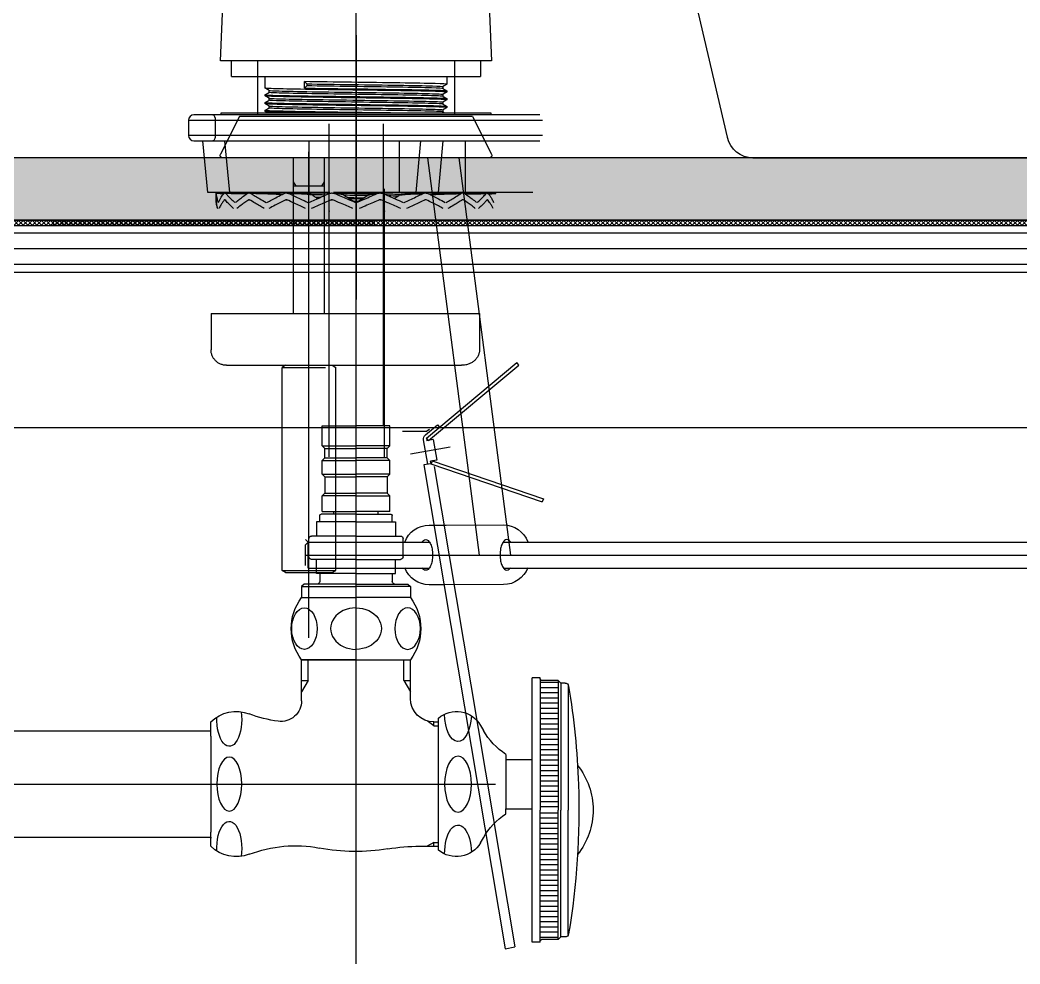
# Model space of a CAD drawing. Header units: millimetres. Extents: x -223175 to 287756, y -120611 to 352956.
# Drawn here: x 278807.2 to 279000.1, y 80759.1 to 80941.2 of the extents above; entities that cross this region are included whole.
import ezdxf

# ---------------------------------------------------------------- set-up
doc = ezdxf.new("R2010")
doc.units = ezdxf.units.MM
doc.header["$LTSCALE"] = 50
for name, color, linetype in [('back', 8, 'Continuous'), ('DE-1', 1, 'Continuous'), ('DE-253', 253, 'Continuous'), ('DE-3', 3, 'Continuous'), ('DE-6', 6, 'Continuous'), ('F-BATH', 6, 'Continuous'), ('I-DIM', 255, 'Continuous'), ('I-F-BATH', 6, 'Continuous')]:
    doc.layers.add(name, color=color, linetype=linetype)

# ---------------------------------------------------------------- blocks, each defined once
blk = doc.blocks.new('CL-827-ele-02')
at = {"layer": 'F-BATH', "color": 252}
for p, q in [((-100, 199.52), (-100, 236.94)), ((-100, 25.29), (-100, 200.4)), ((-90.28, 104.18), (-352.05, 104.18)), ((78.66, 60), (-126.88, 60))]:
    blk.add_line(p, q, dxfattribs=at)
blk.add_open_spline([(-100, 204.52), (-100, 158.52), (-100, 153.52)], degree=1, knots=[0, 0, 0.901961, 1, 1], dxfattribs=at)
at = {"layer": 'I-F-BATH'}
for p, q in [((-171.67, 184.79), (-142.6, 309.79)), ((-123.49, 261.18), (-126.13, 199.52)), ((-73.87, 199.52), (-76.51, 261.18)), ((-126.13, 199.52), (-100, 199.52)), ((-124, 199.52), (-124, 196.52)), ((-124, 199.52), (-76, 199.52)), ((-119, 199.52), (-119, 189.12)), ((-81, 199.52), (-81, 189.12)), ((-76, 196.52), (-76, 199.52)), ((-100, 196.52), (-124, 196.52)), ((-76, 196.52), (-100, 196.52)), ((-176.57, 180.8), (-327.5, 180.8))]:
    blk.add_line(p, q, dxfattribs=at)
at = {"layer": 'I-F-BATH', "color": 252}
for p, q in [((-100, 199.52), (-73.87, 199.52)), ((-117.5, 196.52), (-117.5, 195.02)), ((-90.51, 195.11), (-90.51, 194.72)), ((-90.08, 194.29), (-90.08, 195.54)), ((-82.5, 194.27), (-82.5, 196.52)), ((-117.5, 193.77), (-117.5, 193.52)), ((-116.75, 194.59), (-116.75, 194.2)), ((-116.75, 193.09), (-116.75, 192.7)), ((-83.25, 193.45), (-83.25, 193.84)), ((-82.5, 192.77), (-82.5, 193.02)), ((-117.5, 192.27), (-117.5, 192.02)), ((-116.75, 191.59), (-116.75, 191.2)), ((-83.25, 191.95), (-83.25, 192.34)), ((-82.5, 191.27), (-82.5, 191.52)), ((-135.48, 189.12), (-72.38, 189.12)), ((-126, 189.52), (-126, 189.12)), ((-100, 189.52), (-126, 189.52)), ((-117.5, 190.77), (-117.5, 190.52)), ((-116.75, 190.09), (-116.75, 189.7)), ((-74, 189.52), (-100, 189.52)), ((-83.25, 190.45), (-83.25, 190.84)), ((-82.5, 189.77), (-82.5, 190.02)), ((-74, 189.12), (-74, 189.52)), ((-72.38, 189.12), (-68.7, 189.12)), ((-72.85, 188.12), (-135.95, 188.12)), ((-122.5, 188.8), (-126.14, 181.53)), ((-122.5, 188.8), (-77.5, 188.8)), ((-105.25, 187.39), (-105.25, 129.1)), ((-94.75, 187.39), (-94.75, 129.1)), ((-77.5, 188.8), (-73.86, 181.53)), ((-72.85, 188.12), (-72.85, 185.12)), ((-67.7, 188.12), (-72.85, 188.12)), ((-67.7, 188.12), (-67.7, 185.12)), ((-135.95, 185.12), (-72.85, 185.12)), ((-72.38, 184.12), (-135.48, 184.12)), ((-121.1, 174.12), (-121.1, 184.12)), ((-115.93, 174.12), (-116.82, 184.12)), ((-111.6, 174.12), (-112.48, 184.12)), ((-108.39, 174.12), (-108.39, 184.12)), ((-90.95, 174.12), (-90.95, 184.12)), ((-75.63, 174.12), (-74.7, 184.12)), ((-72.85, 185.12), (-67.7, 185.12)), ((-68.7, 184.12), (-72.38, 184.12)), ((-71.39, 174.12), (-70.46, 184.12)), ((-90.93, 88.19), (-90.93, 181.96)), ((-119.83, 180.8), (-129.78, 104.18)), ((-113.78, 180.8), (-123.73, 104.18)), ((-93.93, 168.43), (-93.93, 180.8)), ((-93.93, 150.8), (-93.93, 180.8)), ((-87.93, 168.43), (-87.93, 180.8)), ((-87.93, 150.8), (-87.93, 180.8)), ((-93.43, 175.37), (-93.93, 176.23)), ((-88.43, 175.37), (-87.93, 176.23)), ((-134.14, 174.12), (-121.1, 174.12)), ((-121.1, 174.12), (-115.93, 174.12)), ((-117.5, 174.12), (-117.5, 174.02)), ((-115.93, 174.12), (-111.6, 174.12)), ((-111.6, 174.12), (-108.39, 174.12)), ((-108.39, 174.12), (-95.64, 174.12)), ((-94.97, 174.12), (-90.95, 174.12)), ((-93.93, 175.37), (-87.93, 175.37)), ((-90.95, 174.12), (-75.63, 174.12)), ((-83.25, 173.99), (-83.25, 174.12)), ((-75.63, 174.12), (-71.39, 174.12)), ((-73, 172.72), (-73, 174.03)), ((-72.04, 150.8), (-123.82, 150.8)), ((-123.82, 150.8), (-123.82, 143.8)), ((-72.04, 150.8), (-72.04, 143.8)), ((-131.39, 140.86), (-131, 141.32)), ((-113.98, 126.31), (-131.39, 140.86)), ((-113.6, 126.77), (-131, 141.32)), ((-75.04, 140.8), (-120.35, 140.8)), ((-95.43, 140.8), (-96.12, 140.4)), ((-96.12, 101.2), (-96.12, 140.4)), ((-86.43, 140.8), (-94.16, 140.8)), ((-85.73, 140.4), (-94.09, 140.4)), ((-86.43, 140.8), (-85.73, 140.4)), ((-85.73, 101.2), (-85.73, 140.4)), ((-115.73, 129.33), (-116.11, 128.87)), ((-113.39, 127.37), (-115.73, 129.33)), ((-113.48, 128.06), (-114.18, 128.47)), ((-113.48, 128.06), (-112.48, 128.06)), ((-112.48, 128.06), (-108.98, 128.06)), ((-106.5, 125.27), (-106.5, 129.1)), ((-106.5, 129.1), (-100, 129.1)), ((-93.5, 129.1), (-100, 129.1)), ((-93.5, 125.27), (-93.5, 129.1)), ((-114.89, 126.47), (-115.58, 122.53)), ((-114.89, 126.47), (-113.69, 126.25)), ((-113.98, 126.31), (-113.6, 126.77)), ((-113.88, 121.7), (-113.05, 126.43)), ((-113.6, 126.77), (-113.69, 126.25)), ((-118.18, 125.01), (-110.49, 123.66)), ((-106.5, 125.27), (-106, 124.77)), ((-106.5, 125.27), (-100, 125.27)), ((-106, 122.93), (-106, 124.77)), ((-106, 124.77), (-100, 124.77)), ((-93.5, 125.27), (-100, 125.27)), ((-94, 124.77), (-100, 124.77)), ((-93.5, 125.27), (-94, 124.77)), ((-94, 122.93), (-94, 124.77)), ((-114.67, 122.37), (-136.14, 115.02)), ((-114.44, 121.81), (-135.94, 114.45)), ((-113.06, 121.57), (-128.79, 28.2)), ((-115.58, 122.53), (-114.38, 122.31)), ((-114.67, 122.37), (-114.48, 121.8)), ((-114.47, 121.8), (-114.38, 122.31)), ((-114.44, 121.82), (-113.06, 121.57)), ((-106.5, 122.43), (-106, 122.93)), ((-106.5, 119.77), (-106.5, 122.43)), ((-106.5, 122.43), (-100, 122.43)), ((-106, 122.93), (-100, 122.93)), ((-94, 122.93), (-100, 122.93)), ((-93.5, 122.43), (-100, 122.43)), ((-93.5, 122.43), (-94, 122.93)), ((-93.5, 119.77), (-93.5, 122.43)), ((-115.06, 121.26), (-130.64, 28.59)), ((-106.5, 119.77), (-106, 119.27)), ((-106.5, 119.77), (-100, 119.77)), ((-93.5, 119.77), (-100, 119.77)), ((-93.5, 119.77), (-94, 119.27)), ((-106, 119.27), (-106, 116.1)), ((-106, 119.27), (-100, 119.27)), ((-94, 119.27), (-100, 119.27)), ((-94, 119.27), (-94, 116.1)), ((-106, 116.1), (-106.5, 115.6)), ((-106, 116.1), (-100, 116.1)), ((-94, 116.1), (-100, 116.1)), ((-94, 116.1), (-93.5, 115.6)), ((-136.14, 115.02), (-135.94, 114.45)), ((-106.5, 112.6), (-106.5, 115.6)), ((-100, 115.6), (-106.5, 115.6)), ((-100, 115.6), (-93.5, 115.6)), ((-93.5, 112.6), (-93.5, 115.6)), ((-104.25, 112.1), (-106.7, 112.1)), ((-106.5, 112.6), (-100, 112.6)), ((-100, 112.1), (-106, 112.1)), ((-104.25, 112.1), (-104.25, 112.6)), ((-93.5, 112.6), (-100, 112.6)), ((-100, 112.1), (-94, 112.1)), ((-95.75, 112.1), (-95.75, 112.6)), ((-95.75, 112.1), (-93.3, 112.1)), ((-117.38, 109.97), (-128.44, 109.99)), ((-114.1, 109.96), (-117.38, 109.97)), ((-107.6, 110.6), (-107.6, 107.85)), ((-100, 110.6), (-107.6, 110.6)), ((-107, 110.6), (-107, 111.8)), ((-100, 110.6), (-92.4, 110.6)), ((-93, 110.6), (-93, 111.8)), ((-92.4, 110.6), (-92.4, 107.85)), ((-128.37, 106.68), (-252.36, 106.68)), ((-90.77, 106.68), (-114.17, 106.68)), ((-109.1, 103.85), (-109.1, 107.35)), ((-100, 107.85), (-108.6, 107.85)), ((-100, 107.85), (-91.4, 107.85)), ((-90.9, 103.85), (-90.9, 107.35)), ((-90.78, 106.68), (-90.28, 107.18)), ((-90.78, 101.68), (-90.77, 106.68)), ((-90.27, 106.18), (-90.77, 106.68)), ((-90.28, 102.18), (-90.27, 106.18)), ((-100, 103.35), (-108.6, 103.35)), ((-107.6, 100.6), (-107.6, 103.35)), ((-100, 103.35), (-91.4, 103.35)), ((-92.4, 100.6), (-92.4, 103.35)), ((-128.46, 101.68), (-252.36, 101.68)), ((-90.78, 101.68), (-114.12, 101.68)), ((-100, 100.6), (-107.6, 100.6)), ((-107, 100.6), (-107, 99.1)), ((-100, 100.6), (-92.4, 100.6)), ((-85.73, 101.2), (-96.12, 101.2)), ((-95.43, 100.8), (-96.12, 101.2)), ((-86.43, 100.8), (-95.43, 100.8)), ((-93, 100.6), (-93, 99.1)), ((-86.43, 100.8), (-85.73, 101.2)), ((-128.46, 98.49), (-117.14, 98.47)), ((-117.14, 98.47), (-114.11, 98.46)), ((-110, 98.6), (-110.5, 98.1)), ((-100, 98.6), (-110, 98.6)), ((-100, 98.6), (-105.45, 98.6)), ((-100, 98.6), (-90, 98.6)), ((-100, 98.6), (-94.55, 98.6)), ((-90, 98.6), (-89.5, 98.1)), ((-110.5, 98.1), (-110.5, 96)), ((-110.5, 98.1), (-100, 98.1)), ((-89.5, 98.1), (-100, 98.1)), ((-89.5, 98.1), (-89.5, 96)), ((-110.5, 96), (-100, 96)), ((-89.5, 96), (-100, 96)), ((-100, 84), (-110.5, 84)), ((-89.5, 84), (-110.5, 84)), ((-110.5, 76.5), (-110.5, 84)), ((-109.25, 80), (-109.25, 84)), ((-100, 84), (-89.5, 84)), ((-90.75, 80), (-90.75, 84)), ((-89.5, 76.09), (-89.5, 84)), ((-140.32, 79.5), (-139.5, 79.5)), ((-139.5, 79.5), (-139, 80)), ((-139.5, 79.5), (-139.5, 55)), ((-139, 80), (-139, 55)), ((-139, 80), (-135.8, 80)), ((-139, 79.59), (-135.5, 79.59)), ((-135.5, 80.3), (-135.5, 80.5)), ((-135.5, 80.5), (-134, 80.5)), ((-135.5, 80.3), (-135.5, 55)), ((-134, 79.5), (-134, 80.5)), ((-134, 55), (-134, 79.5)), ((-109.25, 80), (-110.5, 77.83)), ((-109.25, 80), (-110.5, 80)), ((-90.75, 80), (-89.5, 77.83)), ((-89.5, 80), (-90.75, 80)), ((-140.92, 79), (-140.92, 55)), ((-139, 78.59), (-135.5, 78.59)), ((-139, 77.59), (-135.5, 77.59)), ((-139, 76.59), (-135.5, 76.59)), ((-139, 75.59), (-135.5, 75.59)), ((-139, 74.59), (-135.5, 74.59)), ((-139, 73.59), (-135.5, 73.59)), ((-139, 72.59), (-135.5, 72.59)), ((-139, 71.59), (-135.5, 71.59)), ((-115.91, 72), (-115.91, 72.72)), ((-115.91, 48), (-115.91, 72)), ((-115, 72), (-115.91, 72)), ((-115, 71.25), (-113.7, 72.19)), ((-115, 71.25), (-115, 72)), ((-72, 69.25), (-72, 72)), ((-139, 70.59), (-135.5, 70.59)), ((-139, 69.59), (-135.5, 69.59)), ((-124.03, 71.32), (-124.58, 70.36)), ((-115, 71.25), (-115.91, 71.25)), ((38.12, 70.25), (-72, 70.25)), ((-139, 68.59), (-135.5, 68.59)), ((-139, 67.59), (-135.5, 67.59)), ((-72, 69.25), (-72, 50.75)), ((-139, 66.59), (-135.5, 66.59)), ((-139, 65.59), (-135.5, 65.59)), ((-128.91, 65.73), (-128.91, 64.75)), ((-139, 64.59), (-135.5, 64.59)), ((-128.91, 64.75), (-134, 64.75)), ((-128.91, 64.75), (-128.91, 55.25)), ((-139, 63.59), (-135.5, 63.59)), ((-139, 62.59), (-135.5, 62.59)), ((-139, 61.59), (-135.5, 61.59)), ((-139, 60.59), (-135.5, 60.59)), ((-139, 59.59), (-135.5, 59.59)), ((-139, 58.59), (-135.5, 58.59)), ((-139, 57.59), (-135.5, 57.59)), ((-139, 56.59), (-135.5, 56.59)), ((-140.92, 31), (-140.92, 55)), ((-139.5, 30.5), (-139.5, 55)), ((-139, 55.59), (-135.5, 55.59)), ((-139, 30), (-139, 55)), ((-139, 54.41), (-135.5, 54.41)), ((-135.5, 29.7), (-135.5, 55)), ((-128.91, 55.25), (-134, 55.25)), ((-134, 29.5), (-134, 55)), ((-128.91, 54.27), (-128.91, 55.25)), ((-139, 53.41), (-135.5, 53.41)), ((-139, 52.41), (-135.5, 52.41)), ((-139, 51.41), (-135.5, 51.41)), ((-139, 50.41), (-135.5, 50.41)), ((-72, 48), (-72, 50.75)), ((-139, 49.41), (-135.5, 49.41)), ((-139, 48.41), (-135.5, 48.41)), ((-124.03, 48.68), (-124.58, 49.64)), ((-115, 48.75), (-115.91, 48.75)), ((-115, 48.75), (-113.7, 48)), ((-115, 48), (-115, 48.75)), ((38.12, 49.75), (-72, 49.75)), ((-72, 49.75), (-72, 49.57)), ((-72, 48), (-72, 49.57)), ((-139, 47.41), (-135.5, 47.41)), ((-139, 46.41), (-135.5, 46.41)), ((-112.29, 48), (-115.91, 48)), ((-115.91, 47.28), (-115.91, 48)), ((-139, 45.41), (-135.5, 45.41)), ((-139, 44.41), (-135.5, 44.41)), ((-139, 43.41), (-135.5, 43.41)), ((-139, 42.41), (-135.5, 42.41)), ((-139, 41.41), (-135.5, 41.41)), ((-139, 40.41), (-135.5, 40.41)), ((-139, 39.41), (-135.5, 39.41)), ((-139, 38.41), (-135.5, 38.41)), ((-139, 37.41), (-135.5, 37.41)), ((-139, 36.41), (-135.5, 36.41)), ((-139, 35.41), (-135.5, 35.41)), ((-139, 34.41), (-135.5, 34.41)), ((-139, 33.41), (-135.5, 33.41)), ((-139, 32.41), (-135.5, 32.41)), ((-139, 31.41), (-135.5, 31.41)), ((-140.32, 30.5), (-139.5, 30.5)), ((-139.5, 30.5), (-139, 30)), ((-139, 30.41), (-135.5, 30.41)), ((-139, 30), (-135.8, 30)), ((-135.5, 29.5), (-135.5, 29.7)), ((-135.5, 29.5), (-134, 29.5)), ((-128.79, 28.2), (-130.64, 28.59))]:
    blk.add_line(p, q, dxfattribs=at)
for points in [[(-129.78, 106.74, -0.044238), (-129.53, 107.02, -0.189273), (-129.1, 107.19, -0.189273), (-128.66, 107.02, -0.101059), (-128.17, 106.32, -0.059302), (-127.89, 105.43, -0.045722), (-127.78, 104.23, -0.045722)], [(-112.76, 106.71, 0.044238), (-113.02, 106.99, 0.189273), (-113.45, 107.16, 0.189273), (-113.89, 106.99, 0.101059), (-114.38, 106.3, 0.059302), (-114.66, 105.41, 0.045722), (-114.77, 104.21, 0.045722)], [(-127.78, 104.23, -0.045722), (-127.9, 103.04, -0.059302), (-128.17, 102.15, -0.101059), (-128.67, 101.46, -0.189273), (-129.1, 101.29, -0.189273), (-129.54, 101.46, -0.044238), (-129.79, 101.74, -0.059302)], [(-114.77, 104.21, 0.045722), (-114.66, 103.02, 0.059302), (-114.39, 102.13, 0.101059), (-113.89, 101.43, 0.189273), (-113.46, 101.26, 0.189273), (-113.03, 101.43, 0.044238), (-112.77, 101.71, 0.059302)]]:
    blk.add_lwpolyline(points, format="xyb", dxfattribs=at)
at = {"layer": 'I-F-BATH', "color": 252, "extrusion": (0, 0, -1)}
for centre, start, end in [((68.7, 188.12), 90, 180), ((68.7, 185.12), 180, 270)]:
    blk.add_arc(centre, 1, start, end, dxfattribs=at)
at = {"layer": 'I-F-BATH'}
blk.add_arc((-176.57, 185.8), 5, 270, 348.2702, dxfattribs=at)
at = {"layer": 'I-F-BATH', "color": 252}
for centre, radius, start, end in [((-125.69, 181.3), 0.5, 153.4349, 270), ((-74.31, 181.3), 0.5, 270, 26.5651), ((-114.03, 126.61), 1, 350, 50.1011), ((-106.7, 111.8), 0.3, 90, 180), ((-93.3, 111.8), 0.3, 0, 90), ((-128.45, 104.99), 5, 89.9121, 159.4247), ((-114.1, 104.96), 5, 20.3994, 89.9121), ((-108.6, 107.35), 0.5, 90, 180), ((-91.4, 107.35), 0.5, 0, 90), ((-108.6, 103.85), 0.5, 180, 270), ((-91.4, 103.85), 0.5, 270, 0), ((-128.45, 103.49), 5, 200.3994, 269.9121), ((-114.11, 103.46), 5, 269.9121, 339.4247), ((-107.5, 99.1), 0.5, 270, 0), ((-92.5, 99.1), 0.5, 180, 270), ((-102.5, 90), 10, 143.1301, 216.8699), ((-97.5, 90), 10, 323.1301, 36.8699), ((-140.32, 78.8), 0.7, 90, 170.5066), ((-135.8, 80.3), 0.3, 270, 0), ((2, 55), 145, 170.5066, 178.0569), ((-115, 76.5), 4.5, 270, 0), ((-85.5, 76.09), 4, 180, 277.7117), ((-119.39, 68.64), 5.36, 49.5694, 150), ((-88.29, 96.73), 24.83, 277.7117, 290.9661), ((-76.91, 67.01), 7, 45.4871, 110.9661), ((-136.7, 77.36), 14, 303.8098, 330), ((-131.75, 54.95), 14, 141.7859, 179.7527), ((2, 55), 145, 178.0569, 189.4934), ((-131.75, 55.08), 14, 180.2473, 218.2141), ((-136.7, 42.64), 14, 30, 56.1902), ((-119.39, 51.36), 5.36, 210, 310.4306), ((-112.29, 10), 38, 80.6952, 90), ((-100, 85), 38, 260.6952, 280.7373), ((-88.29, 23.27), 24.83, 69.0339, 100.7373), ((-76.91, 52.99), 7, 249.0339, 314.5), ((-140.32, 31.2), 0.7, 189.4934, 270), ((-135.8, 29.7), 0.3, 0, 90)]:
    blk.add_arc(centre, radius, start, end, dxfattribs=at)
for centre, major_axis, ratio, start_param, end_param in [((-72.38, 188.12), (0, 1), 0.471698, 0, 1.570796), ((-72.38, 185.12), (0, 1), 0.471698, 1.570796, 3.141593), ((-100, 90), (4.9, 0), 0.816497, 1.570796, 4.712389), ((-119.68, 73.59), (0, -5.4), 0.478204, 4.79078, 7.834251), ((-75.56, 72.5), (0, -5.22), 0.46009, 4.433611, 7.934688), ((-119.68, 46.68), (0, -5.4), 0.478204, 1.540108, 4.68362), ((-75.56, 47.59), (0, -5.22), 0.46009, 1.472186, 5.009627)]:
    blk.add_ellipse(centre, major_axis=major_axis, ratio=ratio, start_param=start_param, end_param=end_param, dxfattribs=at)
for centre, major_axis, ratio in [((-109.96, 90), (0, 4), 0.612372), ((-119.68, 60), (0, -5.4), 0.478204), ((-75.56, 60), (0, -5.22), 0.46009)]:
    blk.add_ellipse(centre, major_axis=major_axis, ratio=ratio, dxfattribs=at)
at = {"layer": 'I-F-BATH', "color": 252, "extrusion": (0, 0, -1)}
blk.add_ellipse((-100, 90), major_axis=(-4.9, 0), ratio=0.816497, start_param=1.570796, end_param=4.712389, dxfattribs=at)
blk.add_ellipse((-90.04, 90), major_axis=(0, 4), ratio=0.612372, dxfattribs=at)
at = {"layer": 'I-F-BATH', "color": 252}
for points, degree, knots in [([(-117.5, 195.02), (-117.5, 195.06), (-116.73, 195.1), (-113.67, 195.19), (-111.28, 195.23), (-105.66, 195.32), (-102.38, 195.36), (-95.92, 195.45), (-92.77, 195.5), (-90.08, 195.54)], 3, [0, 0, 0, 0, 0.236184, 0.236184, 0.490789, 0.490789, 0.745395, 0.745395, 1, 1, 1, 1]), ([(-90.51, 195.11), (-93.1, 195.06), (-96.15, 195.02), (-102.43, 194.93), (-105.55, 194.89), (-110.97, 194.8), (-113.25, 194.75), (-116.05, 194.67), (-116.75, 194.63), (-116.75, 194.59)], 3, [0, 0, 0, 0, 0.256964, 0.256964, 0.513928, 0.513928, 0.770893, 0.770893, 1, 1, 1, 1]), ([(-90.08, 194.29), (-92.67, 194.24), (-95.71, 194.2), (-101.92, 194.12), (-105.06, 194.07), (-110.61, 193.99), (-113.02, 193.95), (-116.38, 193.86), (-117.36, 193.82), (-117.5, 193.77), (-117.5, 193.77), (-117.5, 193.77)], 3, [0, 0, 0, 0, 0.245089, 0.245089, 0.490178, 0.490178, 0.735267, 0.735267, 0.980356, 0.980356, 1, 1, 1, 1]), ([(-117.5, 193.52), (-117.5, 193.54), (-117.43, 193.55), (-116.79, 193.61), (-115.4, 193.65), (-111.19, 193.74), (-108.39, 193.78), (-102.27, 193.87), (-98.91, 193.91), (-92.63, 194), (-89.74, 194.04), (-85.23, 194.13), (-83.62, 194.18), (-82.65, 194.24), (-82.51, 194.26), (-82.5, 194.27)], 3, [0, 0, 0, 0, 0.049526, 0.049526, 0.225793, 0.225793, 0.40206, 0.40206, 0.578326, 0.578326, 0.754593, 0.754593, 0.93086, 0.93086, 1, 1, 1, 1]), ([(-82.5, 193.02), (-82.5, 193.02), (-82.5, 193.01), (-82.55, 192.97), (-83.43, 192.93), (-86.69, 192.84), (-89.03, 192.8), (-94.49, 192.72), (-97.64, 192.68), (-103.87, 192.59), (-106.92, 192.55), (-112.12, 192.46), (-114.28, 192.42), (-116.87, 192.34), (-117.5, 192.3), (-117.5, 192.27)], 3, [0, 0, 0, 0, 0.004068, 0.004068, 0.17366, 0.17366, 0.343252, 0.343252, 0.512845, 0.512845, 0.682437, 0.682437, 0.852029, 0.852029, 1, 1, 1, 1]), ([(-83.26, 193.84), (-83.29, 193.82), (-83.49, 193.8), (-84.71, 193.73), (-86.41, 193.69), (-91, 193.6), (-93.94, 193.55), (-100.05, 193.46), (-103.3, 193.42), (-109.09, 193.33), (-111.64, 193.29), (-115.35, 193.2), (-116.47, 193.15), (-116.73, 193.1), (-116.75, 193.1), (-116.75, 193.09)], 3, [0, 0, 0, 0, 0.079498, 0.079498, 0.258673, 0.258673, 0.437847, 0.437847, 0.617022, 0.617022, 0.796197, 0.796197, 0.975372, 0.975372, 1, 1, 1, 1]), ([(-116.75, 192.7), (-116.73, 192.72), (-116.65, 192.73), (-115.97, 192.78), (-114.58, 192.83), (-110.51, 192.92), (-107.8, 192.96), (-101.9, 193.05), (-98.72, 193.09), (-92.74, 193.18), (-89.98, 193.23), (-85.75, 193.31), (-84.25, 193.36), (-83.37, 193.42), (-83.25, 193.43), (-83.25, 193.45)], 3, [0, 0, 0, 0, 0.050017, 0.050017, 0.226727, 0.226727, 0.403436, 0.403436, 0.580145, 0.580145, 0.756855, 0.756855, 0.933564, 0.933564, 1, 1, 1, 1]), ([(-116.74, 194.21), (-116.68, 194.25), (-115.92, 194.28), (-113.06, 194.37), (-110.77, 194.41), (-105.37, 194.5), (-102.27, 194.54), (-96.1, 194.63), (-93.07, 194.67), (-90.51, 194.72)], 3, [0, 0, 0, 0, 0.228763, 0.228763, 0.485842, 0.485842, 0.742921, 0.742921, 1, 1, 1, 1]), ([(-117.49, 192.02), (-117.5, 192.05), (-117.14, 192.08), (-115.32, 192.15), (-113.37, 192.19), (-108.29, 192.28), (-105.17, 192.33), (-98.79, 192.41), (-95.48, 192.46), (-89.61, 192.55), (-87.1, 192.59), (-83.58, 192.68), (-82.58, 192.72), (-82.5, 192.77), (-82.5, 192.77), (-82.5, 192.77)], 3, [0, 0, 0, 0, 0.112199, 0.112199, 0.288343, 0.288343, 0.464487, 0.464487, 0.640631, 0.640631, 0.816775, 0.816775, 0.992919, 0.992919, 1, 1, 1, 1]), ([(-82.5, 191.52), (-82.5, 191.51), (-82.55, 191.5), (-83.03, 191.44), (-84.25, 191.4), (-88.07, 191.32), (-90.64, 191.28), (-96.44, 191.19), (-99.65, 191.15), (-105.76, 191.06), (-108.69, 191.02), (-113.54, 190.94), (-115.38, 190.89), (-117.14, 190.82), (-117.5, 190.79), (-117.5, 190.77)], 3, [0, 0, 0, 0, 0.039621, 0.039621, 0.209323, 0.209323, 0.379025, 0.379025, 0.548727, 0.548727, 0.718429, 0.718429, 0.888131, 0.888131, 1, 1, 1, 1]), ([(-117.5, 190.52), (-117.5, 190.57), (-116.61, 190.61), (-113.27, 190.7), (-110.82, 190.74), (-105.07, 190.83), (-101.76, 190.87), (-95.36, 190.96), (-92.22, 191.01), (-86.99, 191.09), (-84.96, 191.14), (-82.93, 191.21), (-82.51, 191.24), (-82.5, 191.27)], 3, [0, 0, 0, 0, 0.174032, 0.174032, 0.350183, 0.350183, 0.526333, 0.526333, 0.702484, 0.702484, 0.878634, 0.878634, 1, 1, 1, 1]), ([(-83.26, 192.34), (-83.27, 192.33), (-83.32, 192.32), (-83.82, 192.26), (-85.12, 192.22), (-89.12, 192.13), (-91.78, 192.09), (-97.74, 192), (-100.97, 191.95), (-107, 191.86), (-109.83, 191.82), (-114.18, 191.73), (-115.71, 191.69), (-116.63, 191.62), (-116.75, 191.61), (-116.75, 191.59)], 3, [0, 0, 0, 0, 0.037208, 0.037208, 0.215983, 0.215983, 0.394757, 0.394757, 0.573532, 0.573532, 0.752307, 0.752307, 0.931081, 0.931081, 1, 1, 1, 1]), ([(-116.75, 191.2), (-116.71, 191.23), (-116.31, 191.26), (-114.41, 191.34), (-112.45, 191.38), (-107.51, 191.47), (-104.54, 191.51), (-98.35, 191.6), (-95.22, 191.64), (-89.73, 191.73), (-87.34, 191.77), (-84.13, 191.86), (-83.25, 191.91), (-83.25, 191.95)], 3, [0, 0, 0, 0, 0.116526, 0.116526, 0.293362, 0.293362, 0.470199, 0.470199, 0.647035, 0.647035, 0.823872, 0.823872, 1, 1, 1, 1]), ([(-83.26, 190.83), (-83.33, 190.79), (-84.21, 190.75), (-87.4, 190.66), (-89.81, 190.62), (-95.42, 190.53), (-98.59, 190.48), (-104.8, 190.4), (-107.82, 190.35), (-112.73, 190.26), (-114.65, 190.22), (-116.41, 190.15), (-116.75, 190.12), (-116.75, 190.09)], 3, [0, 0, 0, 0, 0.169838, 0.169838, 0.34886, 0.34886, 0.527882, 0.527882, 0.706904, 0.706904, 0.885926, 0.885926, 1, 1, 1, 1]), ([(-116.74, 189.71), (-116.74, 189.71), (-116.74, 189.71), (-116.62, 189.75), (-115.63, 189.8), (-112.22, 189.88), (-109.76, 189.93), (-104.17, 190.02), (-101.03, 190.06), (-94.87, 190.15), (-91.93, 190.19), (-87.14, 190.28), (-85.26, 190.32), (-83.58, 190.4), (-83.25, 190.42), (-83.25, 190.45)], 3, [0, 0, 0, 0, 0.003559, 0.003559, 0.180766, 0.180766, 0.357974, 0.357974, 0.535181, 0.535181, 0.712388, 0.712388, 0.889595, 0.889595, 1, 1, 1, 1]), ([(-82.5, 190.02), (-82.5, 190), (-82.67, 189.98), (-83.72, 189.92), (-85.29, 189.88), (-89.62, 189.79), (-92.38, 189.75), (-98.38, 189.66), (-101.62, 189.62), (-105.99, 189.56), (-107.34, 189.54), (-108.6, 189.52)], 3, [0, 0, 0, 0, 0.11462, 0.11462, 0.37008, 0.37008, 0.62554, 0.62554, 0.880999, 0.880999, 1, 1, 1, 1]), ([(-91.48, 189.52), (-89.84, 189.54), (-88.34, 189.57), (-84.87, 189.64), (-83.4, 189.69), (-82.6, 189.74), (-82.51, 189.76), (-82.51, 189.77)], 3, [0, 0, 0, 0, 0.304283, 0.304283, 0.826723, 0.826723, 1, 1, 1, 1]), ([(-125.51, 173.93), (-125.64, 173.77), (-125.76, 173.6), (-125.99, 173.26), (-126.1, 173.09), (-126.33, 172.68), (-126.44, 172.46), (-126.54, 172.23)], 3, [0, 0, 0, 0, 0.290267, 0.290267, 0.601145, 0.601145, 1, 1, 1, 1]), ([(-125.11, 173.93), (-125.16, 174), (-125.22, 174.04), (-125.34, 174.06), (-125.4, 174.04), (-125.47, 173.98), (-125.49, 173.96), (-125.51, 173.93)], 3, [0, 0, 0, 0, 0.418968, 0.418968, 0.837959, 0.837959, 1, 1, 1, 1]), ([(-120.86, 173.99), (-121.6, 174.01), (-123.1, 174.03), (-124.6, 174.05), (-125.36, 174.05)], 3, [0, 0, 0, 0, 0.490906, 1, 1, 1, 1]), ([(-123.37, 172.23), (-123.57, 172.4), (-123.76, 172.57), (-124.14, 172.92), (-124.32, 173.1), (-124.71, 173.49), (-124.92, 173.71), (-125.11, 173.93)], 3, [0, 0, 0, 0, 0.302169, 0.302169, 0.613403, 0.613403, 1, 1, 1, 1]), ([(-120.97, 173.93), (-121.22, 173.77), (-121.45, 173.6), (-121.93, 173.26), (-122.17, 173.08), (-122.7, 172.68), (-122.98, 172.46), (-123.25, 172.23)], 3, [0, 0, 0, 0, 0.290454, 0.290454, 0.602057, 0.602057, 1, 1, 1, 1]), ([(-120.21, 173.93), (-120.32, 174), (-120.43, 174.04), (-120.64, 174.06), (-120.75, 174.04), (-120.9, 173.98), (-120.94, 173.96), (-120.97, 173.93)], 3, [0, 0, 0, 0, 0.418241, 0.418241, 0.836502, 0.836502, 1, 1, 1, 1]), ([(-113.97, 173.91), (-114.82, 173.94), (-116.42, 173.99), (-118.64, 174.03), (-120, 174.04), (-120.62, 174.05)], 3, [0, 0, 0, 0, 0.38125, 0.718796, 1, 1, 1, 1]), ([(-114.29, 173.72), (-115.05, 173.76), (-117.03, 173.86), (-119, 173.9), (-120.21, 173.93)], 3, [0, 0, 0, 0, 0.383438, 1, 1, 1, 1]), ([(-117.36, 172.23), (-117.67, 172.4), (-117.97, 172.57), (-118.57, 172.92), (-118.87, 173.1), (-119.52, 173.49), (-119.87, 173.71), (-120.21, 173.93)], 3, [0, 0, 0, 0, 0.30273, 0.30273, 0.614625, 0.614625, 1, 1, 1, 1]), ([(-113.93, 173.93), (-114.26, 173.77), (-114.59, 173.6), (-115.26, 173.26), (-115.6, 173.08), (-116.36, 172.68), (-116.77, 172.46), (-117.18, 172.23)], 3, [0, 0, 0, 0, 0.290613, 0.290613, 0.602781, 0.602781, 1, 1, 1, 1]), ([(-112.91, 173.93), (-113.05, 174), (-113.19, 174.04), (-113.49, 174.06), (-113.63, 174.04), (-113.83, 173.98), (-113.88, 173.96), (-113.93, 173.93)], 3, [0, 0, 0, 0, 0.417692, 0.417692, 0.835403, 0.835403, 1, 1, 1, 1]), ([(-109, 173.91), (-109.58, 173.94), (-110.65, 173.98), (-112.12, 174.02), (-113.01, 174.04), (-113.41, 174.05)], 3, [0, 0, 0, 0, 0.389108, 0.722369, 1, 1, 1, 1]), ([(-108.4, 173.68), (-109.1, 173.73), (-110.62, 173.85), (-112.11, 173.9), (-112.91, 173.93)], 3, [0, 0, 0, 0, 0.464307, 1, 1, 1, 1]), ([(-109.29, 172.23), (-109.67, 172.4), (-110.04, 172.58), (-110.8, 172.92), (-111.17, 173.1), (-112.01, 173.5), (-112.46, 173.71), (-112.91, 173.93)], 3, [0, 0, 0, 0, 0.30313, 0.30313, 0.61549, 0.61549, 1, 1, 1, 1]), ([(-105.24, 173.93), (-105.62, 173.77), (-105.99, 173.6), (-106.77, 173.26), (-107.17, 173.08), (-108.07, 172.68), (-108.57, 172.46), (-109.07, 172.23)], 3, [0, 0, 0, 0, 0.290724, 0.290724, 0.603229, 0.603229, 1, 1, 1, 1]), ([(-108.4, 173.68), (-108.53, 173.77), (-108.67, 173.83), (-108.88, 173.89), (-108.96, 173.9), (-109.04, 173.91)], 3, [0, 0, 0, 0, 0.655938, 0.655938, 1, 1, 1, 1]), ([(-107.4, 172.98), (-107.62, 173.13), (-107.84, 173.29), (-108.17, 173.52), (-108.29, 173.6), (-108.4, 173.68)], 3, [0, 0, 0, 0, 0.659673, 0.659673, 1, 1, 1, 1]), ([(-105.5, 123.15), (-105.5, 169.88), (-105.5, 174.88)], 1, [0, 0, 0.903337, 1, 1]), ([(-104.08, 173.93), (-104.23, 174), (-104.4, 174.04), (-104.73, 174.06), (-104.89, 174.04), (-105.12, 173.98), (-105.18, 173.96), (-105.24, 173.93)], 3, [0, 0, 0, 0, 0.417388, 0.417388, 0.834792, 0.834792, 1, 1, 1, 1]), ([(-102.37, 173.68), (-102.64, 173.73), (-103.22, 173.85), (-103.78, 173.9), (-104.08, 173.93)], 3, [0, 0, 0, 0, 0.466415, 1, 1, 1, 1]), ([(-100.12, 172.23), (-100.52, 172.4), (-100.92, 172.58), (-101.74, 172.92), (-102.15, 173.1), (-103.07, 173.5), (-103.57, 173.71), (-104.08, 173.93)], 3, [0, 0, 0, 0, 0.303318, 0.303318, 0.61589, 0.61589, 1, 1, 1, 1]), ([(-102.37, 173.68), (-102.51, 173.77), (-102.66, 173.83), (-102.86, 173.88), (-102.89, 173.88), (-102.92, 173.89)], 3, [0, 0, 0, 0, 0.84566, 0.84566, 1, 1, 1, 1]), ([(-100.16, 172.28), (-100.51, 172.5), (-100.86, 172.72), (-101.59, 173.19), (-101.98, 173.43), (-102.37, 173.68)], 3, [0, 0, 0, 0, 0.472982, 0.472982, 1, 1, 1, 1]), ([(-95.92, 173.93), (-96.3, 173.77), (-96.69, 173.6), (-97.48, 173.26), (-97.89, 173.08), (-98.83, 172.68), (-99.36, 172.46), (-99.88, 172.23)], 3, [0, 0, 0, 0, 0.290773, 0.290773, 0.603345, 0.603345, 1, 1, 1, 1]), ([(-97.63, 173.68), (-97.87, 173.53), (-98.11, 173.37), (-98.85, 172.91), (-99.34, 172.59), (-99.84, 172.28)], 3, [0, 0, 0, 0, 0.328361, 0.328361, 1, 1, 1, 1]), ([(-97.63, 173.68), (-97.36, 173.73), (-96.78, 173.85), (-96.22, 173.9), (-95.92, 173.93)], 3, [0, 0, 0, 0, 0.466415, 1, 1, 1, 1]), ([(-97.08, 173.89), (-97.22, 173.87), (-97.36, 173.82), (-97.53, 173.74), (-97.58, 173.71), (-97.63, 173.68)], 3, [0, 0, 0, 0, 0.709957, 0.709957, 1, 1, 1, 1]), ([(-95.41, 174.05), (-95.63, 174.04), (-96.03, 174.01), (-96.59, 173.96), (-96.94, 173.91), (-97.1, 173.89)], 3, [0, 0, 0, 0, 0.388703, 0.722024, 1, 1, 1, 1]), ([(-94.76, 173.93), (-94.91, 174), (-95.08, 174.04), (-95.41, 174.06), (-95.58, 174.04), (-95.8, 173.98), (-95.86, 173.96), (-95.92, 173.93)], 3, [0, 0, 0, 0, 0.417366, 0.417366, 0.834745, 0.834745, 1, 1, 1, 1]), ([(-89.88, 174.12), (-91.41, 174.09), (-93.13, 174.07), (-95.02, 174.04), (-95.11, 174.04), (-95.19, 174.04)], 3, [0, 0, 0, 0, 0.956273, 0.956273, 1, 1, 1, 1]), ([(-94.83, 123.15), (-94.83, 169.88), (-94.83, 174.88)], 1, [0, 0, 0.903337, 1, 1]), ([(-90.93, 172.23), (-91.31, 172.4), (-91.69, 172.58), (-92.47, 172.92), (-92.87, 173.1), (-93.77, 173.5), (-94.26, 173.71), (-94.76, 173.93)], 3, [0, 0, 0, 0, 0.303271, 0.303271, 0.615777, 0.615777, 1, 1, 1, 1]), ([(-91.6, 173.68), (-91.82, 173.53), (-92.03, 173.37), (-92.37, 173.14), (-92.49, 173.06), (-92.6, 172.98)], 3, [0, 0, 0, 0, 0.656681, 0.656681, 1, 1, 1, 1]), ([(-91.6, 173.68), (-90.9, 173.73), (-89.38, 173.85), (-87.89, 173.9), (-87.09, 173.93)], 3, [0, 0, 0, 0, 0.464308, 1, 1, 1, 1]), ([(-90.96, 173.91), (-90.99, 173.91), (-91.02, 173.9), (-91.19, 173.88), (-91.33, 173.83), (-91.51, 173.74), (-91.56, 173.71), (-91.6, 173.68)], 3, [0, 0, 0, 0, 0.123882, 0.123882, 0.777012, 0.777012, 1, 1, 1, 1]), ([(-87.09, 173.93), (-87.43, 173.77), (-87.77, 173.6), (-88.49, 173.26), (-88.86, 173.08), (-89.73, 172.68), (-90.22, 172.46), (-90.71, 172.23)], 3, [0, 0, 0, 0, 0.290755, 0.290755, 0.603114, 0.603114, 1, 1, 1, 1]), ([(-86.07, 173.93), (-86.2, 174), (-86.34, 174.04), (-86.63, 174.06), (-86.78, 174.04), (-86.98, 173.98), (-87.03, 173.96), (-87.09, 173.93)], 3, [0, 0, 0, 0, 0.417628, 0.417628, 0.835267, 0.835267, 1, 1, 1, 1]), ([(-82.82, 172.23), (-83.13, 172.4), (-83.45, 172.57), (-84.1, 172.92), (-84.43, 173.1), (-85.2, 173.49), (-85.63, 173.71), (-86.07, 173.93)], 3, [0, 0, 0, 0, 0.302995, 0.302995, 0.615164, 0.615164, 1, 1, 1, 1]), ([(-79.36, 174.05), (-79.99, 174.04), (-81.37, 174.03), (-83.6, 173.99), (-85.19, 173.94), (-86.03, 173.91)], 3, [0, 0, 0, 0, 0.281222, 0.618788, 1, 1, 1, 1]), ([(-85.73, 173.72), (-84.97, 173.76), (-82.98, 173.86), (-81, 173.9), (-79.79, 173.93)], 3, [0, 0, 0, 0, 0.38552, 1, 1, 1, 1]), ([(-79.79, 173.93), (-80.04, 173.77), (-80.3, 173.6), (-80.86, 173.26), (-81.15, 173.08), (-81.84, 172.68), (-82.23, 172.46), (-82.64, 172.23)], 3, [0, 0, 0, 0, 0.290671, 0.290671, 0.602565, 0.602565, 1, 1, 1, 1]), ([(-79.03, 173.93), (-79.12, 174), (-79.23, 174.04), (-79.44, 174.06), (-79.56, 174.04), (-79.7, 173.98), (-79.75, 173.96), (-79.79, 173.93)], 3, [0, 0, 0, 0, 0.418143, 0.418143, 0.836295, 0.836295, 1, 1, 1, 1]), ([(-74.63, 174.05), (-75.4, 174.05), (-76.92, 174.03), (-78.44, 174.01), (-79.19, 173.99)], 3, [0, 0, 0, 0, 0.504215, 1, 1, 1, 1]), ([(-76.75, 172.23), (-76.96, 172.4), (-77.17, 172.57), (-77.61, 172.92), (-77.85, 173.1), (-78.39, 173.49), (-78.7, 173.71), (-79.03, 173.93)], 3, [0, 0, 0, 0, 0.302524, 0.302524, 0.614127, 0.614127, 1, 1, 1, 1]), ([(-74.89, 173.93), (-75.04, 173.77), (-75.19, 173.6), (-75.51, 173.26), (-75.69, 173.09), (-76.11, 172.68), (-76.37, 172.46), (-76.63, 172.23)], 3, [0, 0, 0, 0, 0.290533, 0.290533, 0.601767, 0.601767, 1, 1, 1, 1]), ([(-74.49, 173.93), (-74.54, 174), (-74.59, 174.04), (-74.71, 174.06), (-74.77, 174.04), (-74.85, 173.98), (-74.87, 173.96), (-74.89, 173.93)], 3, [0, 0, 0, 0, 0.418849, 0.418849, 0.837705, 0.837705, 1, 1, 1, 1]), ([(-73.46, 172.23), (-73.54, 172.4), (-73.62, 172.57), (-73.8, 172.92), (-73.91, 173.1), (-74.16, 173.49), (-74.32, 173.71), (-74.49, 173.93)], 3, [0, 0, 0, 0, 0.301917, 0.301917, 0.612796, 0.612796, 1, 1, 1, 1]), ([(-73.01, 173.93), (-73.02, 173.77), (-73.04, 173.6), (-73.1, 173.26), (-73.14, 173.09), (-73.25, 172.68), (-73.33, 172.46), (-73.42, 172.23)], 3, [0, 0, 0, 0, 0.290357, 0.290357, 0.600818, 0.600818, 1, 1, 1, 1]), ([(-73, 174.04), (-73, 174.05), (-73, 174.05), (-73, 174.06), (-73, 174.04), (-73.01, 173.98), (-73.01, 173.96), (-73.01, 173.93)], 3, [0, 0, 0, 0, 0.099114, 0.099114, 0.750582, 0.750582, 1, 1, 1, 1]), ([(-126.45, 171.05), (-126.37, 171.21), (-126.28, 171.37), (-126.09, 171.72), (-125.98, 171.89), (-125.71, 172.29), (-125.54, 172.52), (-125.36, 172.75)], 3, [0, 0, 0, 0, 0.290448, 0.290448, 0.601305, 0.601305, 1, 1, 1, 1]), ([(-125.28, 172.75), (-125.29, 172.76), (-125.3, 172.77), (-125.32, 172.77), (-125.33, 172.77), (-125.35, 172.76), (-125.35, 172.75), (-125.36, 172.75)], 3, [0, 0, 0, 0, 0.419488, 0.419488, 0.838978, 0.838978, 1, 1, 1, 1]), ([(-125.28, 172.75), (-125.13, 172.57), (-124.98, 172.4), (-124.66, 172.06), (-124.49, 171.88), (-124.09, 171.48), (-123.85, 171.26), (-123.6, 171.05)], 3, [0, 0, 0, 0, 0.302233, 0.302233, 0.613489, 0.613489, 1, 1, 1, 1]), ([(-123.01, 171.05), (-122.8, 171.21), (-122.59, 171.38), (-122.15, 171.72), (-121.91, 171.89), (-121.34, 172.3), (-121.02, 172.52), (-120.67, 172.75)], 3, [0, 0, 0, 0, 0.290608, 0.290608, 0.602192, 0.602192, 1, 1, 1, 1]), ([(-120.52, 172.75), (-120.54, 172.76), (-120.56, 172.77), (-120.61, 172.77), (-120.63, 172.77), (-120.66, 172.76), (-120.67, 172.75), (-120.67, 172.75)], 3, [0, 0, 0, 0, 0.418766, 0.418766, 0.837533, 0.837533, 1, 1, 1, 1]), ([(-120.52, 172.75), (-120.26, 172.57), (-119.99, 172.4), (-119.44, 172.06), (-119.15, 171.88), (-118.48, 171.48), (-118.11, 171.26), (-117.72, 171.05)], 3, [0, 0, 0, 0, 0.302781, 0.302781, 0.614691, 0.614691, 1, 1, 1, 1]), ([(-116.81, 171.05), (-116.51, 171.21), (-116.21, 171.38), (-115.56, 171.72), (-115.22, 171.89), (-114.43, 172.3), (-113.98, 172.52), (-113.53, 172.75)], 3, [0, 0, 0, 0, 0.290721, 0.290721, 0.602876, 0.602876, 1, 1, 1, 1]), ([(-113.32, 172.75), (-113.35, 172.76), (-113.38, 172.77), (-113.44, 172.77), (-113.47, 172.77), (-113.51, 172.76), (-113.52, 172.75), (-113.53, 172.75)], 3, [0, 0, 0, 0, 0.418227, 0.418227, 0.836456, 0.836456, 1, 1, 1, 1]), ([(-113.32, 172.75), (-112.97, 172.57), (-112.62, 172.4), (-111.89, 172.05), (-111.52, 171.88), (-110.68, 171.48), (-110.21, 171.26), (-109.73, 171.05)], 3, [0, 0, 0, 0, 0.30316, 0.30316, 0.61553, 0.61553, 1, 1, 1, 1]), ([(-108.62, 171.05), (-108.26, 171.21), (-107.89, 171.38), (-107.12, 171.72), (-106.72, 171.9), (-105.81, 172.3), (-105.29, 172.52), (-104.78, 172.75)], 3, [0, 0, 0, 0, 0.290772, 0.290772, 0.603272, 0.603272, 1, 1, 1, 1]), ([(-104.54, 172.75), (-104.57, 172.76), (-104.61, 172.77), (-104.67, 172.77), (-104.71, 172.77), (-104.75, 172.76), (-104.76, 172.75), (-104.78, 172.75)], 3, [0, 0, 0, 0, 0.417939, 0.417939, 0.835878, 0.835878, 1, 1, 1, 1]), ([(-104.54, 172.75), (-104.15, 172.57), (-103.75, 172.4), (-102.94, 172.05), (-102.53, 171.88), (-101.61, 171.48), (-101.1, 171.26), (-100.59, 171.05)], 3, [0, 0, 0, 0, 0.303325, 0.303325, 0.615899, 0.615899, 1, 1, 1, 1]), ([(-99.41, 171.05), (-99.03, 171.21), (-98.64, 171.38), (-97.84, 171.72), (-97.43, 171.9), (-96.5, 172.3), (-95.97, 172.52), (-95.46, 172.75)], 3, [0, 0, 0, 0, 0.290757, 0.290757, 0.603331, 0.603331, 1, 1, 1, 1]), ([(-95.22, 172.75), (-95.26, 172.76), (-95.29, 172.77), (-95.35, 172.77), (-95.39, 172.77), (-95.43, 172.76), (-95.44, 172.75), (-95.46, 172.75)], 3, [0, 0, 0, 0, 0.417934, 0.417934, 0.835869, 0.835869, 1, 1, 1, 1]), ([(-95.22, 172.75), (-94.83, 172.57), (-94.43, 172.4), (-93.64, 172.05), (-93.24, 171.88), (-92.35, 171.48), (-91.86, 171.26), (-91.38, 171.05)], 3, [0, 0, 0, 0, 0.303253, 0.303253, 0.615753, 0.615753, 1, 1, 1, 1]), ([(-90.27, 171.05), (-89.91, 171.21), (-89.55, 171.38), (-88.82, 171.72), (-88.44, 171.9), (-87.6, 172.3), (-87.13, 172.52), (-86.68, 172.75)], 3, [0, 0, 0, 0, 0.290675, 0.290675, 0.603044, 0.603044, 1, 1, 1, 1]), ([(-86.47, 172.75), (-86.5, 172.76), (-86.53, 172.77), (-86.59, 172.77), (-86.62, 172.77), (-86.65, 172.76), (-86.67, 172.75), (-86.68, 172.75)], 3, [0, 0, 0, 0, 0.418215, 0.418215, 0.836429, 0.836429, 1, 1, 1, 1]), ([(-86.47, 172.75), (-86.12, 172.57), (-85.78, 172.4), (-85.09, 172.05), (-84.75, 171.88), (-83.99, 171.48), (-83.58, 171.26), (-83.19, 171.05)], 3, [0, 0, 0, 0, 0.302954, 0.302954, 0.61511, 0.61511, 1, 1, 1, 1]), ([(-82.28, 171.05), (-81.99, 171.21), (-81.7, 171.38), (-81.12, 171.72), (-80.83, 171.89), (-80.18, 172.3), (-79.82, 172.52), (-79.48, 172.75)], 3, [0, 0, 0, 0, 0.290538, 0.290538, 0.602449, 0.602449, 1, 1, 1, 1]), ([(-79.33, 172.75), (-79.34, 172.76), (-79.37, 172.77), (-79.41, 172.77), (-79.43, 172.77), (-79.46, 172.76), (-79.47, 172.75), (-79.48, 172.75)], 3, [0, 0, 0, 0, 0.418746, 0.418746, 0.837491, 0.837491, 1, 1, 1, 1]), ([(-79.33, 172.75), (-79.07, 172.57), (-78.81, 172.4), (-78.32, 172.06), (-78.07, 171.88), (-77.54, 171.48), (-77.26, 171.26), (-76.99, 171.05)], 3, [0, 0, 0, 0, 0.302466, 0.302466, 0.61405, 0.61405, 1, 1, 1, 1]), ([(-76.4, 171.05), (-76.21, 171.21), (-76.03, 171.38), (-75.67, 171.72), (-75.5, 171.89), (-75.11, 172.29), (-74.91, 172.52), (-74.72, 172.75)], 3, [0, 0, 0, 0, 0.290362, 0.290362, 0.601618, 0.601618, 1, 1, 1, 1]), ([(-74.64, 172.75), (-74.65, 172.76), (-74.67, 172.77), (-74.69, 172.77), (-74.7, 172.77), (-74.72, 172.76), (-74.72, 172.75), (-74.72, 172.75)], 3, [0, 0, 0, 0, 0.419464, 0.419464, 0.838927, 0.838927, 1, 1, 1, 1]), ([(-74.64, 172.75), (-74.5, 172.57), (-74.37, 172.4), (-74.13, 172.06), (-74.01, 171.88), (-73.77, 171.48), (-73.66, 171.26), (-73.55, 171.05)], 3, [0, 0, 0, 0, 0.301848, 0.301848, 0.612705, 0.612705, 1, 1, 1, 1]), ([(-73.34, 171.05), (-73.28, 171.21), (-73.23, 171.37), (-73.13, 171.72), (-73.09, 171.89), (-73.03, 172.29), (-73.01, 172.52), (-73, 172.75)], 3, [0, 0, 0, 0, 0.29017, 0.29017, 0.600654, 0.600654, 1, 1, 1, 1]), ([(-73, 172.75), (-73, 172.58), (-73.01, 172.4), (-73.04, 172.06), (-73.07, 171.88), (-73.15, 171.49), (-73.21, 171.26), (-73.29, 171.04)], 3, [0, 0, 0, 0, 0.301177, 0.301177, 0.611239, 0.611239, 1, 1, 1, 1]), ([(-73, 172.77), (-73, 172.77), (-73, 172.76), (-73, 172.76), (-73, 172.75), (-73, 172.75)], 3, [0, 0, 0, 0, 0.6119, 0.6119, 1, 1, 1, 1])]:
    blk.add_open_spline(points, degree=degree, knots=knots, dxfattribs=at)
for points, degree in [([(-117.5, 195.02), (-117.13, 194.8), (-116.75, 194.59)], 2), ([(-90.51, 195.11), (-90.08, 195.54)], 1), ([(-116.74, 194.21), (-117.12, 193.99), (-117.5, 193.77)], 2), ([(-117.5, 193.52), (-117.13, 193.3), (-116.75, 193.09)], 2), ([(-90.08, 194.29), (-90.51, 194.72)], 1), ([(-83.26, 193.83), (-82.88, 194.05), (-82.5, 194.27)], 2), ([(-82.5, 193.02), (-82.87, 193.24), (-83.25, 193.45)], 2), ([(-116.74, 192.71), (-117.12, 192.49), (-117.5, 192.27)], 2), ([(-117.5, 192.02), (-117.12, 191.8), (-116.75, 191.59)], 2), ([(-116.74, 191.21), (-117.12, 190.99), (-117.5, 190.77)], 2), ([(-83.26, 192.33), (-82.88, 192.55), (-82.5, 192.77)], 2), ([(-83.26, 190.83), (-82.88, 191.05), (-82.5, 191.27)], 2), ([(-82.5, 191.52), (-82.88, 191.74), (-83.25, 191.95)], 2), ([(-117.5, 190.52), (-117.13, 190.3), (-116.75, 190.09)], 2), ([(-116.74, 189.71), (-116.9, 189.62), (-117.07, 189.52)], 2), ([(-82.5, 190.02), (-82.87, 190.24), (-83.25, 190.45)], 2), ([(-82.93, 189.52), (-82.72, 189.65), (-82.5, 189.77)], 2), ([(-125.33, 174.04), (-125.9, 174.04), (-126.48, 174.05), (-127.05, 174.05)], 3), ([(-125.41, 173.9), (-125.93, 173.91), (-126.46, 173.92), (-126.99, 173.93)], 3), ([(-125.3, 174.05), (-125.36, 174.05), (-125.42, 174.05), (-125.48, 174.05)], 3), ([(-121.05, 173.84), (-122.4, 173.88), (-123.75, 173.91), (-125.11, 173.93)], 3), ([(-120.56, 174.05), (-120.64, 174.05), (-120.72, 174.05), (-120.8, 174.05)], 3), ([(-117.5, 174.02), (-117.49, 174.06), (-117, 174.09), (-116.06, 174.12)], 3), ([(-117.5, 174.02), (-117.47, 174), (-117.44, 173.99)], 2), ([(-105.36, 173.89), (-106.54, 173.87), (-107.67, 173.85), (-108.73, 173.83)], 3), ([(-102.9, 173.89), (-104.57, 174.05)], 1), ([(-96.2, 174.02), (-98.49, 173.99), (-100.89, 173.95), (-103.22, 173.92)], 3), ([(-94.11, 173.66), (-93.25, 173.67), (-92.4, 173.69), (-91.6, 173.7)], 3), ([(-86.57, 174.05), (-91, 173.91)], 1), ([(-79.21, 174.05), (-79.32, 174.05), (-79.43, 174.05), (-79.54, 174.05)], 3), ([(-79.01, 173.84), (-77.64, 173.88), (-76.27, 173.91), (-74.89, 173.93)], 3), ([(-74.53, 174.05), (-74.61, 174.05), (-74.68, 174.05), (-74.76, 174.05)], 3), ([(-72.95, 174.05), (-73.51, 174.05), (-74.07, 174.04), (-74.63, 174.04)], 3), ([(-74.59, 173.9), (-74.06, 173.91), (-73.54, 173.92), (-73.01, 173.93)], 3), ([(-113.53, 172.75), (-113.45, 172.74), (-113.37, 172.74), (-113.29, 172.74)], 3), ([(-108.09, 173.46), (-107.5, 173.46), (-106.88, 173.47), (-106.26, 173.48)], 3), ([(-107.26, 173.04), (-107.33, 173.04), (-107.41, 173.04), (-107.49, 173.04)], 3), ([(-104.78, 172.75), (-104.68, 172.74), (-104.59, 172.74), (-104.49, 172.74)], 3), ([(-102.15, 173.54), (-100.68, 173.56), (-99.18, 173.59), (-97.72, 173.61)], 3), ([(-98.43, 173.16), (-99.44, 173.15), (-100.46, 173.14), (-101.48, 173.12)], 3), ([(-101.06, 172.88), (-100.3, 172.89), (-99.53, 172.91), (-98.78, 172.92)], 3), ([(-99.53, 172.47), (-99.83, 172.47), (-100.13, 172.46), (-100.43, 172.46)], 3), ([(-95.22, 172.75), (-95.31, 172.74), (-95.4, 172.74), (-95.49, 172.74)], 3), ([(-92.18, 173.25), (-92.5, 173.25), (-92.81, 173.24), (-93.13, 173.24)], 3), ([(-86.47, 172.75), (-86.55, 172.75), (-86.62, 172.74), (-86.7, 172.74)], 3), ([(-79.33, 172.75), (-79.36, 172.75), (-79.4, 172.75), (-79.44, 172.75)], 3), ([(-73, 172.75), (-73, 172.76), (-73, 172.77), (-73, 172.77)], 3)]:
    blk.add_open_spline(points, degree=degree, dxfattribs=at)
for points in [[(-123.82, 143.8), (-123.75, 143.22), (-123.56, 142.66), (-123.26, 142.16), (-122.86, 141.72), (-122.39, 141.37), (-121.83, 141.08), (-121.16, 140.88), (-120.35, 140.8)], [(-75.04, 140.8), (-74.45, 140.86), (-73.89, 141.03), (-73.37, 141.31), (-72.91, 141.68), (-72.54, 142.14), (-72.26, 142.66), (-72.09, 143.22), (-72.04, 143.8)]]:
    blk.add_spline(points, degree=3, dxfattribs=at)

msp = doc.modelspace()

# ---------------------------------------------------------------- hatches: boundary and pattern name
at = {"layer": 'back'}
h = msp.add_hatch(dxfattribs=at)
h.set_pattern_fill('ANSI33', color=256, style=0)
h.set_pattern_definition([(45, (306607.3656, 57582.74), (-4.4901281, 4.4901281), []), (45, (306611.856, 57582.74), (-4.4901281, 4.4901281), [3.175, -1.5875])])
h.paths.add_polyline_path([(279334.9534, 80902.5701), (279334.9534, 80909.5701), (279329.9534, 80914.5701), (278736.9528, 80914.5691), (278736.9529, 80902.5691)])
at = {"layer": 'DE-253'}
h = msp.add_hatch(dxfattribs=at)
h.set_pattern_fill('_USER', color=253, scale=3, angle=360, pattern_type=0)
h.set_pattern_definition([(360, (12407693.6648, -3150342.907), (1e-15, 3), [])])
h.paths.add_polyline_path([(278724.9496, 80892.5684), (279321.9528, 80892.5684), (279321.9528, 80901.5672), (278724.9496, 80901.5672)])
at = {"layer": 'I-DIM'}
h = msp.add_hatch(dxfattribs=at)
h.set_pattern_fill('ANSI37', color=250, scale=5, angle=90, style=0)
h.set_pattern_definition([(135, (571634.38463, 170599.4424), (-0.4419417382, -0.4419417382), []), (225, (571634.38463, 170599.4424), (0.4419417382, -0.4419417382), [])])
h.paths.add_polyline_path([(278761.2139, 80901.567), (279263.2146, 80901.5672), (279263.2146, 80902.5672), (278761.2139, 80902.567)])
h = msp.add_hatch(dxfattribs=at)
h.set_pattern_fill('ANSI37', color=250, scale=5, angle=90, style=0)
h.set_pattern_definition([(135, (571211.74336, 170599.4424), (-0.4419417382, -0.4419417382), []), (225, (571211.74336, 170599.4424), (0.4419417382, -0.4419417382), [])])
h.paths.add_polyline_path([(278813.5721, 80901.5672), (278875.5695, 80901.5672), (278875.5695, 80902.5672), (278813.5721, 80902.5672)])

# ---------------------------------------------------------------- linework, layer by layer
at = {"layer": 'DE-1'}
msp.add_line((278754.9496, 80862.5669), (279282.9528, 80862.567), dxfattribs=at)
at = {"layer": 'DE-3'}
msp.add_lwpolyline([(279329.9534, 80914.5701), (278736.9528, 80914.5691), (278736.9529, 80902.5691), (279334.9534, 80902.5701)], dxfattribs=at)
at = {"layer": 'DE-6', "ltscale": 10}
for p, q in [((278724.9501, 80901.5669), (279321.9528, 80901.5699)), ((278724.9501, 80892.5669), (279321.9528, 80892.57))]:
    msp.add_line(p, q, dxfattribs=at)
at = {"layer": 'I-DIM', "color": 250}
for points in [[(278761.2139, 80901.567), (279263.2146, 80901.5672), (279263.2146, 80902.5672), (278761.2139, 80902.567)], [(278813.5721, 80901.5672), (278875.5695, 80901.5672), (278875.5695, 80902.5672), (278813.5721, 80902.5672)]]:
    msp.add_lwpolyline(points, close=True, dxfattribs=at)

# ---------------------------------------------------------------- block references
at = {"color": 30, "xscale": -1}
msp.add_blockref('CL-827-ele-02', (278771.9738, 80733.7664), dxfattribs=at)

doc.saveas('drawing.dxf')
